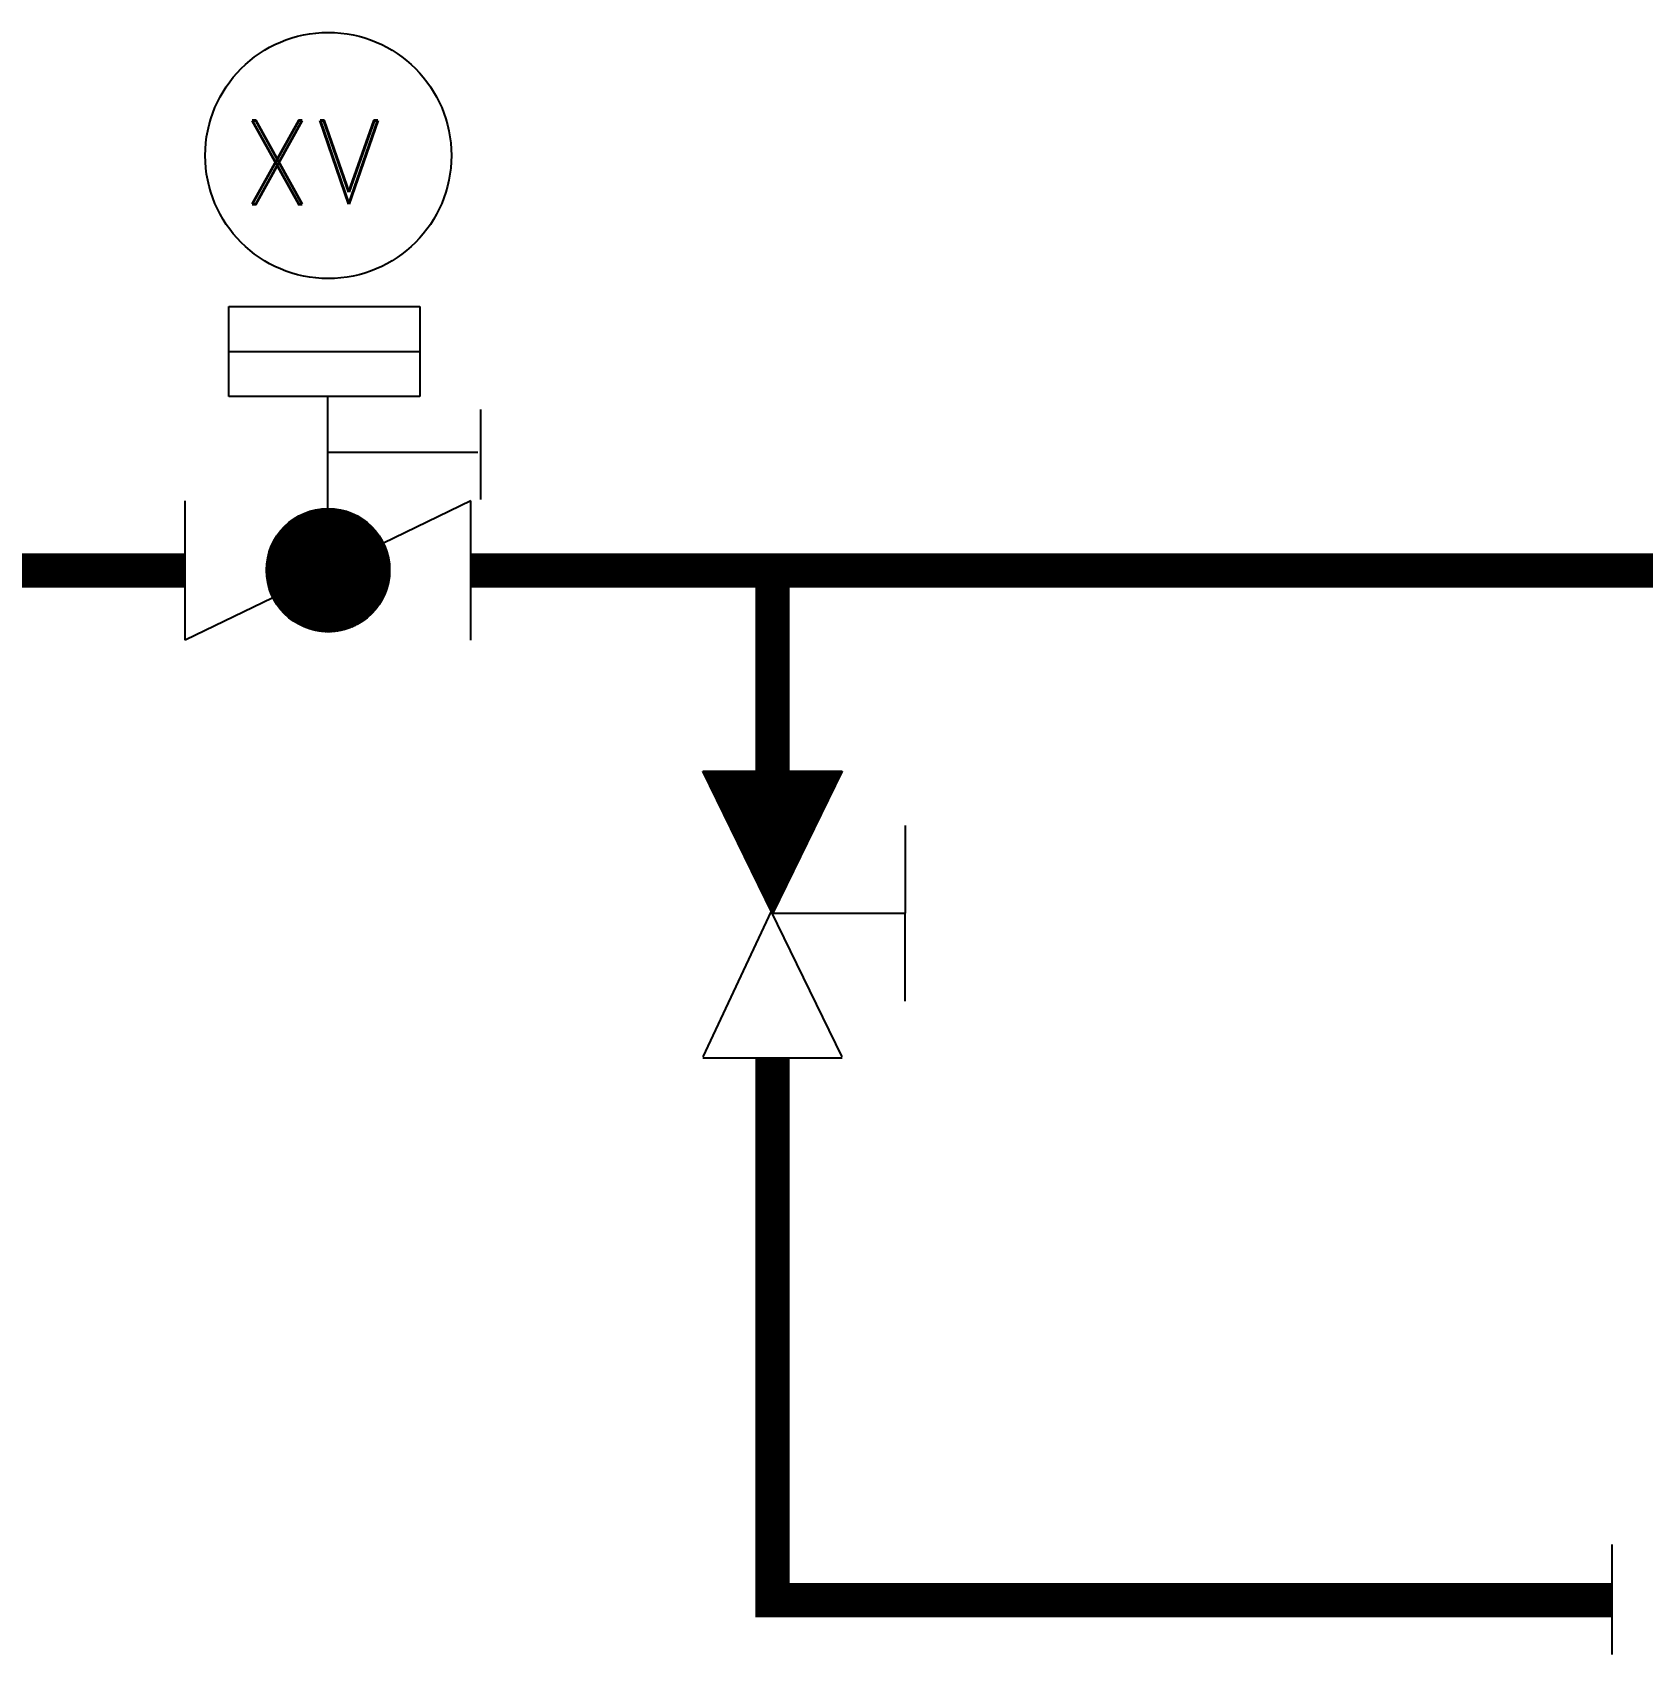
# Model space of a CAD drawing. Extents: x -22909.9 to -22897.8, y -4.7 to 4.1.
# Drawn here: x -22907.557 to -22906.854, y -2.842 to -2.133 of the extents above; entities that cross this region are included whole.
import ezdxf

# ---------------------------------------------------------------- set-up
doc = ezdxf.new("R2010")
doc.units = 0
doc.header["$MEASUREMENT"] = 0
doc.layers.get('0').update_dxf_attribs({"linetype": 'CONTINUOUS'})
doc.layers.add('DESCARGA', color=5, linetype='CONTINUOUS')
doc.styles.add('ROMAND', font='romand', dxfattribs={"height": 0.0339})

# ---------------------------------------------------------------- blocks, each defined once
blk = doc.blocks.new('*X21')
at = {"color": 0}
for p, q in [((3.84462, 3.25736), (3.84686, 3.25961)), ((3.84478, 3.25771), (3.8468, 3.25973)), ((3.84495, 3.25805), (3.84675, 3.25985)), ((3.84512, 3.2584), (3.84669, 3.25997)), ((3.84529, 3.25874), (3.84663, 3.26009)), ((3.84546, 3.25909), (3.84657, 3.2602)), ((3.84562, 3.25943), (3.84652, 3.26032)), ((3.84579, 3.25978), (3.84646, 3.26044)), ((3.84596, 3.26012), (3.8464, 3.26056)), ((3.84613, 3.26047), (3.84634, 3.26068)), ((3.83471, 3.23703), (3.85028, 3.2526)), ((3.83488, 3.23738), (3.85022, 3.25272)), ((3.83505, 3.23772), (3.85016, 3.25283)), ((3.83522, 3.23807), (3.8501, 3.25295)), ((3.83539, 3.23841), (3.85005, 3.25307)), ((3.83555, 3.23876), (3.84999, 3.25319)), ((3.83572, 3.2391), (3.84993, 3.25331)), ((3.83589, 3.23944), (3.84987, 3.25343)), ((3.83606, 3.23979), (3.84982, 3.25355)), ((3.83622, 3.24013), (3.84976, 3.25367)), ((3.83639, 3.24048), (3.8497, 3.25379)), ((3.83656, 3.24082), (3.84964, 3.2539)), ((3.83673, 3.24117), (3.84958, 3.25402)), ((3.8369, 3.24151), (3.84953, 3.25414)), ((3.83706, 3.24186), (3.84947, 3.25426)), ((3.83723, 3.2422), (3.84941, 3.25438)), ((3.8374, 3.24255), (3.84935, 3.2545)), ((3.83757, 3.24289), (3.84929, 3.25462)), ((3.83774, 3.24324), (3.84924, 3.25474)), ((3.8379, 3.24358), (3.84918, 3.25486)), ((3.83807, 3.24392), (3.84912, 3.25497)), ((3.83824, 3.24427), (3.84906, 3.25509)), ((3.83841, 3.24461), (3.849, 3.25521)), ((3.83857, 3.24496), (3.84895, 3.25533)), ((3.83874, 3.2453), (3.84889, 3.25545)), ((3.83891, 3.24565), (3.84883, 3.25557)), ((3.83908, 3.24599), (3.84877, 3.25569)), ((3.83925, 3.24634), (3.84872, 3.25581)), ((3.83941, 3.24668), (3.84866, 3.25593)), ((3.83958, 3.24703), (3.8486, 3.25604)), ((3.83975, 3.24737), (3.84854, 3.25616)), ((3.83992, 3.24772), (3.84848, 3.25628)), ((3.84008, 3.24806), (3.84843, 3.2564)), ((3.84025, 3.2484), (3.84837, 3.25652)), ((3.84042, 3.24875), (3.84831, 3.25664)), ((3.84059, 3.24909), (3.84825, 3.25676)), ((3.84076, 3.24944), (3.84819, 3.25688)), ((3.84092, 3.24978), (3.84814, 3.25699)), ((3.84109, 3.25013), (3.84808, 3.25711)), ((3.84126, 3.25047), (3.84802, 3.25723)), ((3.84143, 3.25082), (3.84796, 3.25735)), ((3.8416, 3.25116), (3.8479, 3.25747)), ((3.84176, 3.25151), (3.84785, 3.25759)), ((3.84193, 3.25185), (3.84779, 3.25771)), ((3.8421, 3.2522), (3.84773, 3.25783)), ((3.84227, 3.25254), (3.84767, 3.25795)), ((3.84243, 3.25288), (3.84762, 3.25806)), ((3.8426, 3.25323), (3.84756, 3.25818)), ((3.84277, 3.25357), (3.8475, 3.2583)), ((3.84294, 3.25392), (3.84744, 3.25842)), ((3.84311, 3.25426), (3.84738, 3.25854)), ((3.84327, 3.25461), (3.84733, 3.25866)), ((3.84344, 3.25495), (3.84727, 3.25878)), ((3.84361, 3.2553), (3.84721, 3.2589)), ((3.84378, 3.25564), (3.84715, 3.25902)), ((3.84395, 3.25599), (3.84709, 3.25913)), ((3.84411, 3.25633), (3.84704, 3.25925)), ((3.84428, 3.25668), (3.84698, 3.25937)), ((3.84445, 3.25702), (3.84692, 3.25949)), ((3.82464, 3.21636), (3.85375, 3.24546)), ((3.82481, 3.2167), (3.85369, 3.24558)), ((3.82498, 3.21704), (3.85364, 3.2457)), ((3.82515, 3.21739), (3.85358, 3.24582)), ((3.82532, 3.21773), (3.85352, 3.24594)), ((3.82548, 3.21808), (3.85346, 3.24606)), ((3.82565, 3.21842), (3.8534, 3.24618)), ((3.82582, 3.21877), (3.85335, 3.2463)), ((3.82599, 3.21911), (3.85329, 3.24641)), ((3.82615, 3.21946), (3.85323, 3.24653)), ((3.82632, 3.2198), (3.85317, 3.24665)), ((3.82649, 3.22015), (3.85312, 3.24677)), ((3.82666, 3.22049), (3.85306, 3.24689)), ((3.82683, 3.22084), (3.853, 3.24701)), ((3.82699, 3.22118), (3.85294, 3.24713)), ((3.82716, 3.22152), (3.85288, 3.24725)), ((3.82733, 3.22187), (3.85283, 3.24737)), ((3.8275, 3.22221), (3.85277, 3.24748)), ((3.82767, 3.22256), (3.85271, 3.2476)), ((3.82783, 3.2229), (3.85265, 3.24772)), ((3.828, 3.22325), (3.85259, 3.24784)), ((3.82817, 3.22359), (3.85254, 3.24796)), ((3.82834, 3.22394), (3.85248, 3.24808)), ((3.8285, 3.22428), (3.85242, 3.2482)), ((3.82867, 3.22463), (3.85236, 3.24832)), ((3.82884, 3.22497), (3.8523, 3.24844)), ((3.82901, 3.22532), (3.85225, 3.24855)), ((3.82918, 3.22566), (3.85219, 3.24867)), ((3.82934, 3.226), (3.85213, 3.24879)), ((3.82951, 3.22635), (3.85207, 3.24891)), ((3.82968, 3.22669), (3.85202, 3.24903)), ((3.82985, 3.22704), (3.85196, 3.24915)), ((3.83001, 3.22738), (3.8519, 3.24927)), ((3.83018, 3.22773), (3.85184, 3.24939)), ((3.83035, 3.22807), (3.85178, 3.24951)), ((3.83052, 3.22842), (3.85173, 3.24962)), ((3.83069, 3.22876), (3.85167, 3.24974)), ((3.83085, 3.22911), (3.85161, 3.24986)), ((3.83102, 3.22945), (3.85155, 3.24998)), ((3.83119, 3.2298), (3.85149, 3.2501)), ((3.83136, 3.23014), (3.85144, 3.25022)), ((3.83153, 3.23048), (3.85138, 3.25034)), ((3.83169, 3.23083), (3.85132, 3.25046)), ((3.83186, 3.23117), (3.85126, 3.25058)), ((3.83203, 3.23152), (3.8512, 3.25069)), ((3.8322, 3.23186), (3.85115, 3.25081)), ((3.83236, 3.23221), (3.85109, 3.25093)), ((3.83253, 3.23255), (3.85103, 3.25105)), ((3.8327, 3.2329), (3.85097, 3.25117)), ((3.83287, 3.23324), (3.85092, 3.25129)), ((3.83304, 3.23359), (3.85086, 3.25141)), ((3.8332, 3.23393), (3.8508, 3.25153)), ((3.83337, 3.23428), (3.85074, 3.25165)), ((3.83354, 3.23462), (3.85068, 3.25176)), ((3.83371, 3.23496), (3.85063, 3.25188)), ((3.83388, 3.23531), (3.85057, 3.252)), ((3.83404, 3.23565), (3.85051, 3.25212)), ((3.83421, 3.236), (3.85045, 3.25224)), ((3.83438, 3.23634), (3.85039, 3.25236)), ((3.83455, 3.23669), (3.85034, 3.25248)), ((3.81584, 3.19836), (3.85676, 3.23928)), ((3.81602, 3.19836), (3.85682, 3.23916)), ((3.81608, 3.19878), (3.85671, 3.2394)), ((3.81619, 3.19836), (3.85688, 3.23904)), ((3.81625, 3.19912), (3.85665, 3.23952)), ((3.81637, 3.19836), (3.85694, 3.23893)), ((3.81642, 3.19947), (3.85659, 3.23964)), ((3.81655, 3.19836), (3.85699, 3.23881)), ((3.81659, 3.19981), (3.85653, 3.23976)), ((3.81672, 3.19836), (3.85705, 3.23869)), ((3.81676, 3.20016), (3.85647, 3.23988)), ((3.8169, 3.19836), (3.85711, 3.23857)), ((3.81692, 3.2005), (3.85642, 3.24)), ((3.81708, 3.19836), (3.85717, 3.23845)), ((3.81709, 3.20085), (3.85636, 3.24011)), ((3.81726, 3.20119), (3.8563, 3.24023)), ((3.81743, 3.20154), (3.85624, 3.24035)), ((3.81759, 3.20188), (3.85618, 3.24047)), ((3.81776, 3.20223), (3.85613, 3.24059)), ((3.81793, 3.20257), (3.85607, 3.24071)), ((3.8181, 3.20292), (3.85601, 3.24083)), ((3.81827, 3.20326), (3.85595, 3.24095)), ((3.81843, 3.2036), (3.85589, 3.24107)), ((3.8186, 3.20395), (3.85584, 3.24118)), ((3.81877, 3.20429), (3.85578, 3.2413)), ((3.81894, 3.20464), (3.85572, 3.24142)), ((3.81911, 3.20498), (3.85566, 3.24154)), ((3.81927, 3.20533), (3.85561, 3.24166)), ((3.81944, 3.20567), (3.85555, 3.24178)), ((3.81961, 3.20602), (3.85549, 3.2419)), ((3.81978, 3.20636), (3.85543, 3.24202)), ((3.81994, 3.20671), (3.85537, 3.24214)), ((3.82011, 3.20705), (3.85532, 3.24225)), ((3.82028, 3.2074), (3.85526, 3.24237)), ((3.82045, 3.20774), (3.8552, 3.24249)), ((3.82062, 3.20808), (3.85514, 3.24261)), ((3.82078, 3.20843), (3.85508, 3.24273)), ((3.82095, 3.20877), (3.85503, 3.24285)), ((3.82112, 3.20912), (3.85497, 3.24297)), ((3.82129, 3.20946), (3.85491, 3.24309)), ((3.82146, 3.20981), (3.85485, 3.24321)), ((3.82162, 3.21015), (3.85479, 3.24332)), ((3.82179, 3.2105), (3.85474, 3.24344)), ((3.82196, 3.21084), (3.85468, 3.24356)), ((3.82213, 3.21119), (3.85462, 3.24368)), ((3.82229, 3.21153), (3.85456, 3.2438)), ((3.82246, 3.21188), (3.8545, 3.24392)), ((3.82263, 3.21222), (3.85445, 3.24404)), ((3.8228, 3.21256), (3.85439, 3.24416)), ((3.82297, 3.21291), (3.85433, 3.24427)), ((3.82313, 3.21325), (3.85427, 3.24439)), ((3.8233, 3.2136), (3.85422, 3.24451)), ((3.82347, 3.21394), (3.85416, 3.24463)), ((3.82364, 3.21429), (3.8541, 3.24475)), ((3.8238, 3.21463), (3.85404, 3.24487)), ((3.82397, 3.21498), (3.85398, 3.24499)), ((3.82414, 3.21532), (3.85393, 3.24511)), ((3.82431, 3.21567), (3.85387, 3.24523)), ((3.82448, 3.21601), (3.85381, 3.24534)), ((3.81725, 3.19836), (3.85723, 3.23833)), ((3.81743, 3.19836), (3.85728, 3.23821)), ((3.81761, 3.19836), (3.85734, 3.23809)), ((3.81778, 3.19836), (3.8574, 3.23797)), ((3.81796, 3.19836), (3.85746, 3.23786)), ((3.81814, 3.19836), (3.85752, 3.23774)), ((3.81832, 3.19836), (3.85757, 3.23762)), ((3.81849, 3.19836), (3.85763, 3.2375)), ((3.81867, 3.19836), (3.85769, 3.23738)), ((3.81885, 3.19836), (3.85775, 3.23726)), ((3.81902, 3.19836), (3.85781, 3.23714)), ((3.8192, 3.19836), (3.85786, 3.23702)), ((3.81938, 3.19836), (3.85792, 3.2369)), ((3.81955, 3.19836), (3.85798, 3.23679)), ((3.81973, 3.19836), (3.85804, 3.23667)), ((3.81991, 3.19836), (3.85809, 3.23655)), ((3.82008, 3.19836), (3.85815, 3.23643)), ((3.82026, 3.19836), (3.85821, 3.23631)), ((3.82044, 3.19836), (3.85827, 3.23619)), ((3.82061, 3.19836), (3.85833, 3.23607)), ((3.82079, 3.19836), (3.85838, 3.23595)), ((3.82097, 3.19836), (3.85844, 3.23583)), ((3.82114, 3.19836), (3.8585, 3.23572)), ((3.82132, 3.19836), (3.85856, 3.2356)), ((3.8215, 3.19836), (3.85862, 3.23548)), ((3.82167, 3.19836), (3.85867, 3.23536)), ((3.82185, 3.19836), (3.85873, 3.23524)), ((3.82203, 3.19836), (3.85879, 3.23512)), ((3.8222, 3.19836), (3.85885, 3.235)), ((3.82238, 3.19836), (3.85891, 3.23488)), ((3.82256, 3.19836), (3.85896, 3.23476)), ((3.82273, 3.19836), (3.85902, 3.23465)), ((3.82291, 3.19836), (3.85908, 3.23453)), ((3.82309, 3.19836), (3.85914, 3.23441)), ((3.82326, 3.19836), (3.85919, 3.23429)), ((3.82344, 3.19836), (3.85925, 3.23417)), ((3.82362, 3.19836), (3.85931, 3.23405)), ((3.8238, 3.19836), (3.85937, 3.23393)), ((3.82397, 3.19836), (3.85943, 3.23381)), ((3.82415, 3.19836), (3.85948, 3.23369)), ((3.82433, 3.19836), (3.85954, 3.23358)), ((3.8245, 3.19836), (3.8596, 3.23346)), ((3.82468, 3.19836), (3.85966, 3.23334)), ((3.82486, 3.19836), (3.85972, 3.23322)), ((3.82503, 3.19836), (3.85977, 3.2331)), ((3.82521, 3.19836), (3.85983, 3.23298)), ((3.82539, 3.19836), (3.85989, 3.23286)), ((3.82556, 3.19836), (3.85995, 3.23274)), ((3.82574, 3.19836), (3.86001, 3.23262)), ((3.82592, 3.19836), (3.86006, 3.23251)), ((3.82609, 3.19836), (3.86012, 3.23239)), ((3.82627, 3.19836), (3.86018, 3.23227)), ((3.82645, 3.19836), (3.86024, 3.23215)), ((3.82662, 3.19836), (3.86029, 3.23203)), ((3.8268, 3.19836), (3.86035, 3.23191)), ((3.82698, 3.19836), (3.86041, 3.23179)), ((3.82715, 3.19836), (3.86047, 3.23167)), ((3.82733, 3.19836), (3.86053, 3.23155)), ((3.82751, 3.19836), (3.86058, 3.23144)), ((3.82768, 3.19836), (3.86064, 3.23132)), ((3.82786, 3.19836), (3.8607, 3.2312)), ((3.82804, 3.19836), (3.86076, 3.23108)), ((3.82821, 3.19836), (3.86082, 3.23096)), ((3.82839, 3.19836), (3.86087, 3.23084)), ((3.82857, 3.19836), (3.86093, 3.23072)), ((3.82874, 3.19836), (3.86099, 3.2306)), ((3.82892, 3.19836), (3.86105, 3.23048)), ((3.8291, 3.19836), (3.86111, 3.23037)), ((3.82928, 3.19836), (3.86116, 3.23025)), ((3.82945, 3.19836), (3.86122, 3.23013)), ((3.82963, 3.19836), (3.86128, 3.23001)), ((3.82981, 3.19836), (3.86134, 3.22989)), ((3.82998, 3.19836), (3.86139, 3.22977)), ((3.83016, 3.19836), (3.86145, 3.22965)), ((3.83034, 3.19836), (3.86151, 3.22953)), ((3.83051, 3.19836), (3.86157, 3.22942)), ((3.83069, 3.19836), (3.86163, 3.2293)), ((3.83087, 3.19836), (3.86168, 3.22918)), ((3.83104, 3.19836), (3.86174, 3.22906)), ((3.83122, 3.19836), (3.8618, 3.22894)), ((3.8314, 3.19836), (3.86186, 3.22882)), ((3.83157, 3.19836), (3.86192, 3.2287)), ((3.83175, 3.19836), (3.86197, 3.22858)), ((3.83193, 3.19836), (3.86203, 3.22846)), ((3.8321, 3.19836), (3.86209, 3.22835)), ((3.83228, 3.19836), (3.86215, 3.22823)), ((3.83246, 3.19836), (3.86221, 3.22811)), ((3.83263, 3.19836), (3.86226, 3.22799)), ((3.83281, 3.19836), (3.86232, 3.22787)), ((3.83299, 3.19836), (3.86238, 3.22775)), ((3.83316, 3.19836), (3.86244, 3.22763)), ((3.83334, 3.19836), (3.86249, 3.22751)), ((3.83352, 3.19836), (3.86255, 3.22739)), ((3.83369, 3.19836), (3.86261, 3.22728)), ((3.83387, 3.19836), (3.86267, 3.22716)), ((3.83405, 3.19836), (3.86273, 3.22704)), ((3.83423, 3.19836), (3.86278, 3.22692)), ((3.8344, 3.19836), (3.86284, 3.2268)), ((3.83458, 3.19836), (3.8629, 3.22668)), ((3.83476, 3.19836), (3.86296, 3.22656)), ((3.83493, 3.19836), (3.86302, 3.22644)), ((3.83511, 3.19836), (3.86307, 3.22632)), ((3.83529, 3.19836), (3.86313, 3.22621)), ((3.83546, 3.19836), (3.86319, 3.22609)), ((3.83564, 3.19836), (3.86325, 3.22597)), ((3.83582, 3.19836), (3.86331, 3.22585)), ((3.83599, 3.19836), (3.86336, 3.22573)), ((3.83617, 3.19836), (3.86342, 3.22561)), ((3.83635, 3.19836), (3.86348, 3.22549)), ((3.83652, 3.19836), (3.86354, 3.22537)), ((3.8367, 3.19836), (3.86359, 3.22525)), ((3.83688, 3.19836), (3.86365, 3.22514)), ((3.83705, 3.19836), (3.86371, 3.22502)), ((3.83723, 3.19836), (3.86377, 3.2249)), ((3.83741, 3.19836), (3.86383, 3.22478)), ((3.83758, 3.19836), (3.86388, 3.22466)), ((3.83776, 3.19836), (3.86394, 3.22454)), ((3.83794, 3.19836), (3.864, 3.22442)), ((3.83811, 3.19836), (3.86406, 3.2243)), ((3.83829, 3.19836), (3.86412, 3.22418)), ((3.83847, 3.19836), (3.86417, 3.22407)), ((3.83864, 3.19836), (3.86423, 3.22395)), ((3.83882, 3.19836), (3.86429, 3.22383)), ((3.839, 3.19836), (3.86435, 3.22371)), ((3.83917, 3.19836), (3.86441, 3.22359)), ((3.83935, 3.19836), (3.86446, 3.22347)), ((3.83953, 3.19836), (3.86452, 3.22335)), ((3.83971, 3.19836), (3.86458, 3.22323)), ((3.83988, 3.19836), (3.86464, 3.22311)), ((3.84006, 3.19836), (3.86469, 3.223)), ((3.84024, 3.19836), (3.86475, 3.22288)), ((3.84041, 3.19836), (3.86481, 3.22276)), ((3.84059, 3.19836), (3.86487, 3.22264)), ((3.84077, 3.19836), (3.86493, 3.22252)), ((3.84094, 3.19836), (3.86498, 3.2224)), ((3.84112, 3.19836), (3.86504, 3.22228)), ((3.8413, 3.19836), (3.8651, 3.22216)), ((3.84147, 3.19836), (3.86516, 3.22204)), ((3.84165, 3.19836), (3.86522, 3.22193)), ((3.84183, 3.19836), (3.86527, 3.22181)), ((3.842, 3.19836), (3.86533, 3.22169)), ((3.84218, 3.19836), (3.86539, 3.22157)), ((3.84236, 3.19836), (3.86545, 3.22145)), ((3.84253, 3.19836), (3.86551, 3.22133)), ((3.84271, 3.19836), (3.86556, 3.22121)), ((3.84289, 3.19836), (3.86562, 3.22109)), ((3.84306, 3.19836), (3.86568, 3.22097)), ((3.84324, 3.19836), (3.86574, 3.22086)), ((3.84342, 3.19836), (3.86579, 3.22074)), ((3.84359, 3.19836), (3.86585, 3.22062)), ((3.84377, 3.19836), (3.86591, 3.2205)), ((3.84395, 3.19836), (3.86597, 3.22038)), ((3.84412, 3.19836), (3.86603, 3.22026)), ((3.8443, 3.19836), (3.86608, 3.22014)), ((3.84448, 3.19836), (3.86614, 3.22002)), ((3.84465, 3.19836), (3.8662, 3.2199)), ((3.84483, 3.19836), (3.86626, 3.21979)), ((3.84501, 3.19836), (3.86632, 3.21967)), ((3.84519, 3.19836), (3.86637, 3.21955)), ((3.84536, 3.19836), (3.86643, 3.21943)), ((3.84554, 3.19836), (3.86649, 3.21931)), ((3.84572, 3.19836), (3.86655, 3.21919)), ((3.84589, 3.19836), (3.86661, 3.21907)), ((3.84607, 3.19836), (3.86666, 3.21895)), ((3.84625, 3.19836), (3.86672, 3.21883)), ((3.84642, 3.19836), (3.86678, 3.21872)), ((3.8466, 3.19836), (3.86684, 3.2186)), ((3.84678, 3.19836), (3.8669, 3.21848)), ((3.84695, 3.19836), (3.86695, 3.21836)), ((3.84713, 3.19836), (3.86701, 3.21824)), ((3.84731, 3.19836), (3.86707, 3.21812)), ((3.84748, 3.19836), (3.86713, 3.218)), ((3.84766, 3.19836), (3.86718, 3.21788)), ((3.84784, 3.19836), (3.86724, 3.21776)), ((3.84801, 3.19836), (3.8673, 3.21765)), ((3.84819, 3.19836), (3.86736, 3.21753)), ((3.84837, 3.19836), (3.86742, 3.21741)), ((3.84854, 3.19836), (3.86747, 3.21729)), ((3.84872, 3.19836), (3.86753, 3.21717)), ((3.8489, 3.19836), (3.86759, 3.21705)), ((3.84907, 3.19836), (3.86765, 3.21693)), ((3.84925, 3.19836), (3.86771, 3.21681)), ((3.84943, 3.19836), (3.86776, 3.21669)), ((3.8496, 3.19836), (3.86782, 3.21658)), ((3.84978, 3.19836), (3.86788, 3.21646)), ((3.84996, 3.19836), (3.86794, 3.21634)), ((3.85013, 3.19836), (3.868, 3.21622)), ((3.85031, 3.19836), (3.86805, 3.2161)), ((3.85049, 3.19836), (3.86811, 3.21598)), ((3.85067, 3.19836), (3.86817, 3.21586)), ((3.85084, 3.19836), (3.86823, 3.21574)), ((3.85102, 3.19836), (3.86828, 3.21563)), ((3.8512, 3.19836), (3.86834, 3.21551)), ((3.85137, 3.19836), (3.8684, 3.21539)), ((3.85155, 3.19836), (3.86846, 3.21527)), ((3.85173, 3.19836), (3.86852, 3.21515)), ((3.8519, 3.19836), (3.86857, 3.21503)), ((3.85208, 3.19836), (3.86863, 3.21491)), ((3.85226, 3.19836), (3.86869, 3.21479)), ((3.85243, 3.19836), (3.86875, 3.21467)), ((3.85261, 3.19836), (3.86881, 3.21456)), ((3.85279, 3.19836), (3.86886, 3.21444)), ((3.85296, 3.19836), (3.86892, 3.21432)), ((3.85314, 3.19836), (3.86898, 3.2142)), ((3.85332, 3.19836), (3.86904, 3.21408)), ((3.85349, 3.19836), (3.8691, 3.21396)), ((3.85367, 3.19836), (3.86915, 3.21384)), ((3.85385, 3.19836), (3.86921, 3.21372)), ((3.85402, 3.19836), (3.86927, 3.2136)), ((3.8542, 3.19836), (3.86933, 3.21349)), ((3.85438, 3.19836), (3.86938, 3.21337)), ((3.85455, 3.19836), (3.86944, 3.21325)), ((3.85473, 3.19836), (3.8695, 3.21313)), ((3.85491, 3.19836), (3.86956, 3.21301)), ((3.85508, 3.19836), (3.86962, 3.21289)), ((3.85526, 3.19836), (3.86967, 3.21277)), ((3.85544, 3.19836), (3.86973, 3.21265)), ((3.85562, 3.19836), (3.86979, 3.21253)), ((3.85579, 3.19836), (3.86985, 3.21242)), ((3.85597, 3.19836), (3.86991, 3.2123)), ((3.85615, 3.19836), (3.86996, 3.21218)), ((3.85632, 3.19836), (3.87002, 3.21206)), ((3.8565, 3.19836), (3.87008, 3.21194)), ((3.85668, 3.19836), (3.87014, 3.21182)), ((3.85685, 3.19836), (3.8702, 3.2117)), ((3.85703, 3.19836), (3.87025, 3.21158)), ((3.85721, 3.19836), (3.87031, 3.21146)), ((3.85738, 3.19836), (3.87037, 3.21135)), ((3.85756, 3.19836), (3.87043, 3.21123)), ((3.85774, 3.19836), (3.87048, 3.21111)), ((3.85791, 3.19836), (3.87054, 3.21099)), ((3.85809, 3.19836), (3.8706, 3.21087)), ((3.85827, 3.19836), (3.87066, 3.21075)), ((3.85844, 3.19836), (3.87072, 3.21063)), ((3.85862, 3.19836), (3.87077, 3.21051)), ((3.8588, 3.19836), (3.87083, 3.21039)), ((3.85897, 3.19836), (3.87089, 3.21028)), ((3.85915, 3.19836), (3.87095, 3.21016)), ((3.85933, 3.19836), (3.87101, 3.21004)), ((3.8595, 3.19836), (3.87106, 3.20992)), ((3.85968, 3.19836), (3.87112, 3.2098)), ((3.85986, 3.19836), (3.87118, 3.20968)), ((3.86003, 3.19836), (3.87124, 3.20956)), ((3.86021, 3.19836), (3.8713, 3.20944)), ((3.86039, 3.19836), (3.87135, 3.20932)), ((3.86056, 3.19836), (3.87141, 3.20921)), ((3.86074, 3.19836), (3.87147, 3.20909)), ((3.86092, 3.19836), (3.87153, 3.20897)), ((3.8611, 3.19836), (3.87158, 3.20885)), ((3.86127, 3.19836), (3.87164, 3.20873)), ((3.86145, 3.19836), (3.8717, 3.20861)), ((3.86163, 3.19836), (3.87176, 3.20849)), ((3.8618, 3.19836), (3.87182, 3.20837)), ((3.86198, 3.19836), (3.87187, 3.20825)), ((3.86216, 3.19836), (3.87193, 3.20814)), ((3.86233, 3.19836), (3.87199, 3.20802)), ((3.86251, 3.19836), (3.87205, 3.2079)), ((3.86269, 3.19836), (3.87211, 3.20778)), ((3.86286, 3.19836), (3.87216, 3.20766)), ((3.86304, 3.19836), (3.87222, 3.20754)), ((3.86322, 3.19836), (3.87228, 3.20742)), ((3.86339, 3.19836), (3.87234, 3.2073)), ((3.86357, 3.19836), (3.8724, 3.20718)), ((3.86375, 3.19836), (3.87245, 3.20707)), ((3.86392, 3.19836), (3.87251, 3.20695)), ((3.8641, 3.19836), (3.87257, 3.20683)), ((3.86428, 3.19836), (3.87263, 3.20671)), ((3.86445, 3.19836), (3.87268, 3.20659)), ((3.86463, 3.19836), (3.87274, 3.20647)), ((3.86481, 3.19836), (3.8728, 3.20635)), ((3.86498, 3.19836), (3.87286, 3.20623)), ((3.86516, 3.19836), (3.87292, 3.20611)), ((3.86534, 3.19836), (3.87297, 3.206)), ((3.86551, 3.19836), (3.87303, 3.20588)), ((3.86569, 3.19836), (3.87309, 3.20576)), ((3.86587, 3.19836), (3.87315, 3.20564)), ((3.86604, 3.19836), (3.87321, 3.20552)), ((3.86622, 3.19836), (3.87326, 3.2054)), ((3.8664, 3.19836), (3.87332, 3.20528)), ((3.86658, 3.19836), (3.87338, 3.20516)), ((3.86675, 3.19836), (3.87344, 3.20504)), ((3.86693, 3.19836), (3.8735, 3.20493)), ((3.86711, 3.19836), (3.87355, 3.20481)), ((3.86728, 3.19836), (3.87361, 3.20469)), ((3.86746, 3.19836), (3.87367, 3.20457)), ((3.86764, 3.19836), (3.87373, 3.20445)), ((3.86781, 3.19836), (3.87378, 3.20433)), ((3.86799, 3.19836), (3.87384, 3.20421)), ((3.86817, 3.19836), (3.8739, 3.20409)), ((3.86834, 3.19836), (3.87396, 3.20397)), ((3.86852, 3.19836), (3.87402, 3.20386)), ((3.8687, 3.19836), (3.87407, 3.20374)), ((3.86887, 3.19836), (3.87413, 3.20362)), ((3.86905, 3.19836), (3.87419, 3.2035)), ((3.86923, 3.19836), (3.87425, 3.20338)), ((3.8694, 3.19836), (3.87431, 3.20326)), ((3.86958, 3.19836), (3.87436, 3.20314)), ((3.86976, 3.19836), (3.87442, 3.20302)), ((3.86993, 3.19836), (3.87448, 3.2029)), ((3.87011, 3.19836), (3.87454, 3.20279)), ((3.87029, 3.19836), (3.8746, 3.20267)), ((3.87046, 3.19836), (3.87465, 3.20255)), ((3.87064, 3.19836), (3.87471, 3.20243)), ((3.87082, 3.19836), (3.87477, 3.20231)), ((3.87099, 3.19836), (3.87483, 3.20219)), ((3.87117, 3.19836), (3.87488, 3.20207)), ((3.87135, 3.19836), (3.87494, 3.20195)), ((3.87152, 3.19836), (3.875, 3.20184)), ((3.8717, 3.19836), (3.87506, 3.20172)), ((3.87188, 3.19836), (3.87512, 3.2016)), ((3.87206, 3.19836), (3.87517, 3.20148)), ((3.87223, 3.19836), (3.87523, 3.20136)), ((3.87241, 3.19836), (3.87529, 3.20124)), ((3.87259, 3.19836), (3.87535, 3.20112)), ((3.87276, 3.19836), (3.87541, 3.201)), ((3.87294, 3.19836), (3.87546, 3.20088)), ((3.87312, 3.19836), (3.87552, 3.20077)), ((3.87329, 3.19836), (3.87558, 3.20065)), ((3.87347, 3.19836), (3.87564, 3.20053)), ((3.87365, 3.19836), (3.8757, 3.20041)), ((3.87382, 3.19836), (3.87575, 3.20029)), ((3.874, 3.19836), (3.87581, 3.20017)), ((3.87418, 3.19836), (3.87587, 3.20005)), ((3.87435, 3.19836), (3.87593, 3.19993)), ((3.87453, 3.19836), (3.87598, 3.19981)), ((3.87471, 3.19836), (3.87604, 3.1997)), ((3.87488, 3.19836), (3.8761, 3.19958)), ((3.87506, 3.19836), (3.87616, 3.19946)), ((3.87524, 3.19836), (3.87622, 3.19934)), ((3.87541, 3.19836), (3.87627, 3.19922)), ((3.87559, 3.19836), (3.87633, 3.1991)), ((3.87577, 3.19836), (3.87639, 3.19898)), ((3.87594, 3.19836), (3.87645, 3.19886)), ((3.87612, 3.19836), (3.87651, 3.19874)), ((3.8763, 3.19836), (3.87656, 3.19863)), ((3.87647, 3.19836), (3.87662, 3.19851))]:
    blk.add_line(p, q, dxfattribs=at)
blk = doc.blocks.new('*X22')
at = {"color": 0}
for p, q in [((3.27251, 2.93699), (3.29999, 2.96447)), ((3.27251, 2.93716), (3.29982, 2.96447)), ((3.27251, 2.93734), (3.29964, 2.96447)), ((3.27251, 2.93751), (3.29947, 2.96447)), ((3.27251, 2.93769), (3.29929, 2.96447)), ((3.27251, 2.93787), (3.29911, 2.96447)), ((3.27251, 2.93805), (3.29893, 2.96447)), ((3.27251, 2.93823), (3.29875, 2.96447)), ((3.27252, 2.93665), (3.30033, 2.96446)), ((3.27252, 2.93682), (3.30016, 2.96446)), ((3.27252, 2.93841), (3.29857, 2.96446)), ((3.27253, 2.93859), (3.29839, 2.96446)), ((3.27253, 2.93631), (3.30067, 2.96445)), ((3.27253, 2.93648), (3.30051, 2.96445)), ((3.27253, 2.93878), (3.2982, 2.96445)), ((3.27254, 2.93614), (3.30084, 2.96444)), ((3.27254, 2.93896), (3.29802, 2.96444)), ((3.27255, 2.93597), (3.30101, 2.96443)), ((3.27255, 2.93915), (3.29783, 2.96443)), ((3.27256, 2.9358), (3.30118, 2.96442)), ((3.27256, 2.93934), (3.29764, 2.96442)), ((3.27257, 2.93564), (3.30134, 2.96441)), ((3.27258, 2.93953), (3.29745, 2.9644)), ((3.27259, 2.93547), (3.30151, 2.96439)), ((3.27259, 2.93972), (3.29726, 2.96439)), ((3.2726, 2.93531), (3.30167, 2.96438)), ((3.27261, 2.93515), (3.30183, 2.96437)), ((3.27261, 2.93991), (3.29707, 2.96437)), ((3.27263, 2.93499), (3.30199, 2.96435)), ((3.27263, 2.94011), (3.29687, 2.96435)), ((3.27265, 2.93483), (3.30216, 2.96433)), ((3.27265, 2.94031), (3.29668, 2.96433)), ((3.27266, 2.93467), (3.30232, 2.96432)), ((3.27267, 2.9405), (3.29648, 2.96431)), ((3.27268, 2.93451), (3.30247, 2.9643)), ((3.27269, 2.9407), (3.29628, 2.96429)), ((3.2727, 2.93435), (3.30263, 2.96428)), ((3.27271, 2.9409), (3.29608, 2.96427)), ((3.27272, 2.93419), (3.30279, 2.96426)), ((3.27274, 2.93403), (3.30295, 2.96424)), ((3.27274, 2.94111), (3.29587, 2.96424)), ((3.27276, 2.93388), (3.3031, 2.96422)), ((3.27277, 2.94131), (3.29567, 2.96421)), ((3.27278, 2.93372), (3.30326, 2.9642)), ((3.2728, 2.93357), (3.30341, 2.96418)), ((3.2728, 2.94152), (3.29546, 2.96418)), ((3.27283, 2.93342), (3.30356, 2.96415)), ((3.27283, 2.94173), (3.29525, 2.96415)), ((3.27285, 2.93326), (3.30372, 2.96413)), ((3.27286, 2.94194), (3.29504, 2.96412)), ((3.27288, 2.93311), (3.30387, 2.9641)), ((3.2729, 2.93296), (3.30402, 2.96408)), ((3.2729, 2.94215), (3.29483, 2.96408)), ((3.27293, 2.93281), (3.30417, 2.96405)), ((3.27294, 2.94236), (3.29462, 2.96404)), ((3.27296, 2.93266), (3.30432, 2.96402)), ((3.27298, 2.93251), (3.30447, 2.964)), ((3.27298, 2.94258), (3.2944, 2.964)), ((3.27301, 2.93236), (3.30462, 2.96397)), ((3.27302, 2.9428), (3.29418, 2.96396)), ((3.27304, 2.93222), (3.30476, 2.96394)), ((3.27306, 2.94302), (3.29396, 2.96392)), ((3.27307, 2.93207), (3.30491, 2.96391)), ((3.2731, 2.93192), (3.30506, 2.96388)), ((3.27311, 2.94325), (3.29373, 2.96387)), ((3.27313, 2.93178), (3.3052, 2.96385)), ((3.27316, 2.94347), (3.29351, 2.96382)), ((3.27317, 2.93163), (3.30535, 2.96381)), ((3.2732, 2.93149), (3.30549, 2.96378)), ((3.27321, 2.9437), (3.29328, 2.96377)), ((3.27323, 2.93135), (3.30563, 2.96375)), ((3.27327, 2.9312), (3.30578, 2.96371)), ((3.27327, 2.94394), (3.29304, 2.96371)), ((3.2733, 2.93106), (3.30592, 2.96368)), ((3.27333, 2.94417), (3.29281, 2.96365)), ((3.27334, 2.93092), (3.30606, 2.96364)), ((3.27337, 2.93078), (3.3062, 2.96361)), ((3.27339, 2.94441), (3.29257, 2.96359)), ((3.27341, 2.93064), (3.30634, 2.96357)), ((3.27345, 2.9305), (3.30648, 2.96353)), ((3.27346, 2.94465), (3.29233, 2.96353)), ((3.27349, 2.93036), (3.30662, 2.96349)), ((3.27352, 2.9449), (3.29209, 2.96346)), ((3.27353, 2.93023), (3.30676, 2.96345)), ((3.27356, 2.93009), (3.30689, 2.96342)), ((3.27359, 2.94514), (3.29184, 2.96339)), ((3.2736, 2.92995), (3.30703, 2.96338)), ((3.27365, 2.92981), (3.30717, 2.96333)), ((3.27367, 2.9454), (3.29158, 2.96331)), ((3.27369, 2.92968), (3.3073, 2.96329)), ((3.27373, 2.92954), (3.30744, 2.96325)), ((3.27375, 2.94565), (3.29133, 2.96323)), ((3.27377, 2.92941), (3.30757, 2.96321)), ((3.27381, 2.92928), (3.3077, 2.96317)), ((3.27383, 2.94591), (3.29107, 2.96315)), ((3.27386, 2.92914), (3.30784, 2.96312)), ((3.2739, 2.92901), (3.30797, 2.96308)), ((3.27392, 2.94618), (3.2908, 2.96306)), ((3.27395, 2.92888), (3.3081, 2.96303)), ((3.27399, 2.92875), (3.30823, 2.96299)), ((3.27401, 2.94645), (3.29053, 2.96297)), ((3.27404, 2.92862), (3.30836, 2.96294)), ((3.27408, 2.92849), (3.3085, 2.9629)), ((3.27411, 2.94672), (3.29026, 2.96287)), ((3.27413, 2.92836), (3.30863, 2.96285)), ((3.27418, 2.92823), (3.30875, 2.9628)), ((3.27421, 2.947), (3.28998, 2.96277)), ((3.27423, 2.9281), (3.30888, 2.96275)), ((3.27427, 2.92797), (3.30901, 2.96271)), ((3.27432, 2.92784), (3.30914, 2.96266)), ((3.27432, 2.94729), (3.28969, 2.96266)), ((3.27437, 2.92771), (3.30927, 2.96261)), ((3.27442, 2.92759), (3.30939, 2.96256)), ((3.27444, 2.94758), (3.2894, 2.96254)), ((3.27447, 2.92746), (3.30952, 2.96251)), ((3.27453, 2.92734), (3.30964, 2.96246)), ((3.27456, 2.94788), (3.2891, 2.96242)), ((3.27458, 2.92721), (3.30977, 2.9624)), ((3.27463, 2.92709), (3.30989, 2.96235)), ((3.27468, 2.92696), (3.31002, 2.9623)), ((3.27469, 2.94818), (3.2888, 2.96229)), ((3.27474, 2.92684), (3.31014, 2.96224)), ((3.27479, 2.92672), (3.31026, 2.96219)), ((3.27483, 2.9485), (3.28848, 2.96215)), ((3.27484, 2.92659), (3.31039, 2.96214)), ((3.2749, 2.92647), (3.31051, 2.96208)), ((3.27495, 2.92635), (3.31063, 2.96203)), ((3.27497, 2.94882), (3.28816, 2.96201)), ((3.27501, 2.92623), (3.31075, 2.96197)), ((3.27507, 2.92611), (3.31087, 2.96191)), ((3.27512, 2.92599), (3.31099, 2.96186)), ((3.27513, 2.94915), (3.28783, 2.96185)), ((3.27518, 2.92587), (3.31111, 2.9618)), ((3.27524, 2.92575), (3.31123, 2.96174)), ((3.27529, 2.9495), (3.28749, 2.96169)), ((3.2753, 2.92563), (3.31135, 2.96168)), ((3.27535, 2.92551), (3.31147, 2.96163)), ((3.27541, 2.9254), (3.31158, 2.96157)), ((3.27547, 2.92528), (3.3117, 2.96151)), ((3.27547, 2.94985), (3.28713, 2.96151)), ((3.27553, 2.92516), (3.31182, 2.96145)), ((3.27559, 2.92505), (3.31193, 2.96139)), ((3.27566, 2.92493), (3.31205, 2.96132)), ((3.27567, 2.95022), (3.28676, 2.96131)), ((3.27572, 2.92482), (3.31216, 2.96126)), ((3.27578, 2.9247), (3.31228, 2.9612)), ((3.27584, 2.92459), (3.31239, 2.96114)), ((3.27588, 2.95061), (3.28637, 2.9611)), ((3.2759, 2.92447), (3.31251, 2.96108)), ((3.27597, 2.92436), (3.31262, 2.96101)), ((3.27603, 2.92425), (3.31273, 2.96095)), ((3.2761, 2.92413), (3.31285, 2.96088)), ((3.27611, 2.95102), (3.28596, 2.96087)), ((3.27616, 2.92402), (3.31296, 2.96082)), ((3.27623, 2.92391), (3.31307, 2.96075)), ((3.27629, 2.9238), (3.31318, 2.96069)), ((3.27636, 2.92369), (3.31329, 2.96062)), ((3.27636, 2.95145), (3.28553, 2.96062)), ((3.27643, 2.92358), (3.3134, 2.96056)), ((3.27649, 2.92347), (3.31351, 2.96049)), ((3.27656, 2.92336), (3.31362, 2.96042)), ((3.27663, 2.92325), (3.31373, 2.96035)), ((3.27665, 2.95191), (3.28507, 2.96033)), ((3.2767, 2.92314), (3.31384, 2.96028)), ((3.27677, 2.92303), (3.31395, 2.96022)), ((3.27683, 2.92293), (3.31405, 2.96015)), ((3.2769, 2.92282), (3.31416, 2.96008)), ((3.27697, 2.92271), (3.31427, 2.96001)), ((3.27697, 2.95241), (3.28457, 2.96001)), ((3.27704, 2.92261), (3.31437, 2.95994)), ((3.27712, 2.9225), (3.31448, 2.95986)), ((3.27719, 2.9224), (3.31458, 2.95979)), ((3.27726, 2.92229), (3.31469, 2.95972)), ((3.27733, 2.92219), (3.31479, 2.95965)), ((3.27734, 2.95296), (3.28402, 2.95964)), ((3.2774, 2.92208), (3.3149, 2.95958)), ((3.27748, 2.92198), (3.315, 2.9595)), ((3.27755, 2.92188), (3.3151, 2.95943)), ((3.27763, 2.92177), (3.31521, 2.95935)), ((3.2777, 2.92167), (3.31531, 2.95928)), ((3.27777, 2.92157), (3.31541, 2.95921)), ((3.27779, 2.95359), (3.28339, 2.95919)), ((3.27785, 2.92147), (3.31551, 2.95913)), ((3.27793, 2.92137), (3.31561, 2.95905)), ((3.278, 2.92127), (3.31571, 2.95898)), ((3.27808, 2.92117), (3.31581, 2.9589)), ((3.27816, 2.92107), (3.31591, 2.95882)), ((3.27823, 2.92097), (3.31601, 2.95875)), ((3.27831, 2.92087), (3.31611, 2.95867)), ((3.27838, 2.95435), (3.28263, 2.9586)), ((3.27839, 2.92077), (3.31621, 2.95859)), ((3.27847, 2.92067), (3.31631, 2.95851)), ((3.27855, 2.92057), (3.31641, 2.95843)), ((3.27863, 2.92048), (3.3165, 2.95835)), ((3.27871, 2.92038), (3.3166, 2.95827)), ((3.27879, 2.92028), (3.3167, 2.95819)), ((3.27887, 2.92019), (3.31679, 2.95811)), ((3.27895, 2.92009), (3.31689, 2.95803)), ((3.27903, 2.92), (3.31698, 2.95795)), ((3.27911, 2.9199), (3.31708, 2.95787)), ((3.2792, 2.91981), (3.31717, 2.95779)), ((3.27928, 2.91971), (3.31727, 2.9577)), ((3.27934, 2.95549), (3.28149, 2.95764)), ((3.27936, 2.91962), (3.31736, 2.95762)), ((3.27945, 2.91953), (3.31745, 2.95754)), ((3.27953, 2.91943), (3.31755, 2.95745)), ((3.27961, 2.91934), (3.31764, 2.95737)), ((3.2797, 2.91925), (3.31773, 2.95728)), ((3.27978, 2.91916), (3.31782, 2.9572)), ((3.27987, 2.91907), (3.31791, 2.95711)), ((3.27996, 2.91898), (3.318, 2.95702)), ((3.28004, 2.91889), (3.31809, 2.95694)), ((3.28013, 2.9188), (3.31818, 2.95685)), ((3.28022, 2.91871), (3.31827, 2.95676)), ((3.2803, 2.91862), (3.31836, 2.95668)), ((3.28039, 2.91853), (3.31845, 2.95659)), ((3.28048, 2.91844), (3.31854, 2.9565)), ((3.28057, 2.91835), (3.31863, 2.95641)), ((3.28066, 2.91827), (3.31871, 2.95632)), ((3.28075, 2.91818), (3.3188, 2.95623)), ((3.28084, 2.91809), (3.31889, 2.95614)), ((3.28093, 2.91801), (3.31897, 2.95605)), ((3.28102, 2.91792), (3.31906, 2.95596)), ((3.28111, 2.91784), (3.31914, 2.95587)), ((3.28121, 2.91775), (3.31923, 2.95578)), ((3.2813, 2.91767), (3.31931, 2.95568)), ((3.28139, 2.91758), (3.3194, 2.95559)), ((3.28148, 2.9175), (3.31948, 2.9555)), ((3.28158, 2.91742), (3.31956, 2.9554)), ((3.28167, 2.91733), (3.31965, 2.95531)), ((3.28177, 2.91725), (3.31973, 2.95522)), ((3.28186, 2.91717), (3.31981, 2.95512)), ((3.28196, 2.91709), (3.31989, 2.95503)), ((3.28205, 2.91701), (3.31997, 2.95493)), ((3.28215, 2.91693), (3.32005, 2.95483)), ((3.28224, 2.91685), (3.32013, 2.95474)), ((3.28234, 2.91677), (3.32021, 2.95464)), ((3.28244, 2.91669), (3.32029, 2.95454)), ((3.28254, 2.91661), (3.32037, 2.95445)), ((3.28263, 2.91653), (3.32045, 2.95435)), ((3.28273, 2.91645), (3.32053, 2.95425)), ((3.28283, 2.91637), (3.32061, 2.95415)), ((3.28293, 2.9163), (3.32069, 2.95405)), ((3.28303, 2.91622), (3.32076, 2.95395)), ((3.28313, 2.91614), (3.32084, 2.95385)), ((3.28323, 2.91607), (3.32091, 2.95375)), ((3.28333, 2.91599), (3.32099, 2.95365)), ((3.28343, 2.91591), (3.32107, 2.95355)), ((3.28354, 2.91584), (3.32114, 2.95345)), ((3.28364, 2.91577), (3.32122, 2.95334)), ((3.28374, 2.91569), (3.32129, 2.95324)), ((3.28384, 2.91562), (3.32136, 2.95314)), ((3.28395, 2.91554), (3.32144, 2.95303)), ((3.28405, 2.91547), (3.32151, 2.95293)), ((3.28416, 2.9154), (3.32158, 2.95282)), ((3.28426, 2.91533), (3.32165, 2.95272)), ((3.28437, 2.91526), (3.32172, 2.95261)), ((3.28447, 2.91519), (3.3218, 2.95251)), ((3.28458, 2.91511), (3.32187, 2.9524)), ((3.28468, 2.91504), (3.32194, 2.9523)), ((3.28479, 2.91497), (3.32201, 2.95219)), ((3.2849, 2.91491), (3.32207, 2.95208)), ((3.28501, 2.91484), (3.32214, 2.95197)), ((3.28512, 2.91477), (3.32221, 2.95186)), ((3.28522, 2.9147), (3.32228, 2.95176)), ((3.28533, 2.91463), (3.32235, 2.95165)), ((3.28544, 2.91457), (3.32241, 2.95154)), ((3.28555, 2.9145), (3.32248, 2.95143)), ((3.28566, 2.91443), (3.32255, 2.95132)), ((3.28578, 2.91437), (3.32261, 2.9512)), ((3.28589, 2.9143), (3.32268, 2.95109)), ((3.286, 2.91424), (3.32274, 2.95098)), ((3.28611, 2.91417), (3.32281, 2.95087)), ((3.28622, 2.91411), (3.32287, 2.95076)), ((3.28634, 2.91405), (3.32293, 2.95064)), ((3.28645, 2.91398), (3.323, 2.95053)), ((3.28657, 2.91392), (3.32306, 2.95041)), ((3.28668, 2.91386), (3.32312, 2.9503)), ((3.2868, 2.9138), (3.32318, 2.95018)), ((3.28691, 2.91374), (3.32324, 2.95007)), ((3.28703, 2.91368), (3.32331, 2.94995)), ((3.28714, 2.91362), (3.32337, 2.94984)), ((3.28726, 2.91356), (3.32342, 2.94972)), ((3.28738, 2.9135), (3.32348, 2.9496)), ((3.2875, 2.91344), (3.32354, 2.94948)), ((3.28762, 2.91338), (3.3236, 2.94936)), ((3.28773, 2.91332), (3.32366, 2.94925)), ((3.28785, 2.91326), (3.32372, 2.94913)), ((3.28797, 2.91321), (3.32377, 2.94901)), ((3.28809, 2.91315), (3.32383, 2.94889)), ((3.28822, 2.9131), (3.32388, 2.94876)), ((3.28834, 2.91304), (3.32394, 2.94864)), ((3.28846, 2.91299), (3.32399, 2.94852)), ((3.28858, 2.91293), (3.32405, 2.9484)), ((3.28871, 2.91288), (3.3241, 2.94828)), ((3.28883, 2.91282), (3.32416, 2.94815)), ((3.28895, 2.91277), (3.32421, 2.94803)), ((3.28908, 2.91272), (3.32426, 2.9479)), ((3.2892, 2.91267), (3.32431, 2.94778)), ((3.28933, 2.91262), (3.32436, 2.94765)), ((3.28945, 2.91257), (3.32441, 2.94753)), ((3.28958, 2.91252), (3.32446, 2.9474)), ((3.28971, 2.91247), (3.32451, 2.94727)), ((3.28984, 2.91242), (3.32456, 2.94714)), ((3.28996, 2.91237), (3.32461, 2.94702)), ((3.29009, 2.91232), (3.32466, 2.94689)), ((3.29022, 2.91227), (3.32471, 2.94676)), ((3.29035, 2.91223), (3.32475, 2.94663)), ((3.29048, 2.91218), (3.3248, 2.9465)), ((3.29061, 2.91213), (3.32485, 2.94637)), ((3.29075, 2.91209), (3.32489, 2.94624)), ((3.29088, 2.91204), (3.32494, 2.9461)), ((3.29101, 2.912), (3.32498, 2.94597)), ((3.29114, 2.91196), (3.32502, 2.94584)), ((3.29128, 2.91191), (3.32507, 2.9457)), ((3.29141, 2.91187), (3.32511, 2.94557)), ((3.29155, 2.91183), (3.32515, 2.94543)), ((3.29168, 2.91179), (3.32519, 2.9453)), ((3.29182, 2.91175), (3.32523, 2.94516)), ((3.29196, 2.91171), (3.32527, 2.94502)), ((3.29209, 2.91167), (3.32531, 2.94489)), ((3.29223, 2.91163), (3.32535, 2.94475)), ((3.29237, 2.91159), (3.32539, 2.94461)), ((3.29251, 2.91156), (3.32542, 2.94447)), ((3.29265, 2.91152), (3.32546, 2.94433)), ((3.29279, 2.91148), (3.3255, 2.94419)), ((3.29293, 2.91145), (3.32553, 2.94405)), ((3.29307, 2.91141), (3.32557, 2.94391)), ((3.29322, 2.91138), (3.3256, 2.94376)), ((3.29336, 2.91134), (3.32564, 2.94362)), ((3.2935, 2.91131), (3.32567, 2.94348)), ((3.29365, 2.91128), (3.3257, 2.94333)), ((3.29379, 2.91125), (3.32573, 2.94319)), ((3.29394, 2.91122), (3.32576, 2.94304)), ((3.29409, 2.91119), (3.32579, 2.94289)), ((3.29423, 2.91116), (3.32582, 2.94275)), ((3.29438, 2.91113), (3.32585, 2.9426)), ((3.29453, 2.9111), (3.32588, 2.94245)), ((3.29468, 2.91107), (3.32591, 2.9423)), ((3.29483, 2.91105), (3.32593, 2.94215)), ((3.29498, 2.91102), (3.32596, 2.942)), ((3.29513, 2.911), (3.32598, 2.94185)), ((3.29529, 2.91097), (3.32601, 2.94169)), ((3.29544, 2.91095), (3.32603, 2.94154)), ((3.29559, 2.91093), (3.32605, 2.94139)), ((3.29575, 2.91091), (3.32607, 2.94123)), ((3.2959, 2.91088), (3.3261, 2.94108)), ((3.29606, 2.91086), (3.32612, 2.94092)), ((3.29622, 2.91085), (3.32614, 2.94076)), ((3.29638, 2.91083), (3.32615, 2.9406)), ((3.29654, 2.91081), (3.32617, 2.94044)), ((3.2967, 2.91079), (3.32619, 2.94028)), ((3.29686, 2.91078), (3.3262, 2.94012)), ((3.29702, 2.91076), (3.32622, 2.93996)), ((3.29718, 2.91075), (3.32623, 2.9398)), ((3.29734, 2.91073), (3.32625, 2.93964)), ((3.29751, 2.91072), (3.32626, 2.93947)), ((3.29767, 2.91071), (3.32627, 2.93931)), ((3.29784, 2.9107), (3.32628, 2.93914)), ((3.29801, 2.91069), (3.32629, 2.93897)), ((3.29818, 2.91068), (3.3263, 2.9388)), ((3.29835, 2.91068), (3.3263, 2.93863)), ((3.29852, 2.91067), (3.32631, 2.93846)), ((3.29869, 2.91066), (3.32632, 2.93829)), ((3.29886, 2.91066), (3.32632, 2.93812)), ((3.29904, 2.91066), (3.32632, 2.93794)), ((3.29921, 2.91066), (3.32633, 2.93777)), ((3.29939, 2.91065), (3.32633, 2.93759)), ((3.29956, 2.91065), (3.32633, 2.93742)), ((3.29974, 2.91066), (3.32632, 2.93724)), ((3.29992, 2.91066), (3.32632, 2.93706)), ((3.3001, 2.91066), (3.32632, 2.93688)), ((3.30028, 2.91067), (3.32631, 2.9367)), ((3.30047, 2.91067), (3.32631, 2.93651)), ((3.30065, 2.91068), (3.3263, 2.93633)), ((3.30084, 2.91069), (3.32629, 2.93614)), ((3.30103, 2.9107), (3.32628, 2.93595)), ((3.30121, 2.91071), (3.32627, 2.93577)), ((3.3014, 2.91073), (3.32625, 2.93558)), ((3.3016, 2.91074), (3.32624, 2.93538)), ((3.30179, 2.91076), (3.32622, 2.93519)), ((3.30198, 2.91078), (3.3262, 2.935)), ((3.30218, 2.9108), (3.32618, 2.9348)), ((3.30238, 2.91082), (3.32616, 2.9346)), ((3.30258, 2.91084), (3.32614, 2.9344)), ((3.30278, 2.91087), (3.32611, 2.9342)), ((3.30298, 2.91089), (3.32609, 2.934)), ((3.30319, 2.91092), (3.32606, 2.93379)), ((3.30339, 2.91095), (3.32603, 2.93359)), ((3.3036, 2.91098), (3.326, 2.93338)), ((3.30381, 2.91102), (3.32596, 2.93317)), ((3.30403, 2.91105), (3.32593, 2.93295)), ((3.30424, 2.91109), (3.32589, 2.93274)), ((3.30446, 2.91113), (3.32585, 2.93252)), ((3.30468, 2.91117), (3.32581, 2.9323)), ((3.3049, 2.91122), (3.32576, 2.93208)), ((3.30513, 2.91127), (3.32571, 2.93185)), ((3.30535, 2.91132), (3.32566, 2.93163)), ((3.30558, 2.91137), (3.32561, 2.9314)), ((3.30582, 2.91143), (3.32555, 2.93117)), ((3.30605, 2.91149), (3.3255, 2.93093)), ((3.30629, 2.91155), (3.32543, 2.93069)), ((3.30653, 2.91161), (3.32537, 2.93045)), ((3.30678, 2.91168), (3.3253, 2.9302)), ((3.30703, 2.91175), (3.32523, 2.92995)), ((3.30728, 2.91183), (3.32515, 2.9297)), ((3.30753, 2.91191), (3.32507, 2.92945)), ((3.3078, 2.91199), (3.32499, 2.92918)), ((3.30806, 2.91208), (3.3249, 2.92892)), ((3.30833, 2.91217), (3.32481, 2.92865)), ((3.30861, 2.91227), (3.32471, 2.92837)), ((3.30889, 2.91238), (3.3246, 2.92809)), ((3.30917, 2.91249), (3.32449, 2.92781)), ((3.30946, 2.9126), (3.32438, 2.92752)), ((3.30976, 2.91272), (3.32426, 2.92722)), ((3.31007, 2.91285), (3.32413, 2.92691)), ((3.31039, 2.91299), (3.32399, 2.92659)), ((3.31071, 2.91314), (3.32384, 2.92627)), ((3.31104, 2.9133), (3.32368, 2.92594)), ((3.31139, 2.91346), (3.32352, 2.92559)), ((3.31175, 2.91365), (3.32333, 2.92523)), ((3.31212, 2.91384), (3.32314, 2.92486)), ((3.31251, 2.91405), (3.32293, 2.92447)), ((3.31292, 2.91429), (3.32269, 2.92406)), ((3.31335, 2.91454), (3.32244, 2.92363)), ((3.31382, 2.91483), (3.32215, 2.92316)), ((3.31432, 2.91516), (3.32182, 2.92266)), ((3.31488, 2.91554), (3.32144, 2.9221)), ((3.31552, 2.91601), (3.32097, 2.92146)), ((3.31631, 2.91662), (3.32036, 2.92067)), ((3.31756, 2.91769), (3.31929, 2.91942))]:
    blk.add_line(p, q, dxfattribs=at)

msp = doc.modelspace()

# ---------------------------------------------------------------- linework, layer by layer
at = {"layer": 'DESCARGA'}
for p, q in [((-22907.47161, -2.2528), (-22907.38829, -2.2528)), ((-22907.47161, -2.29218), (-22907.47161, -2.2528)), ((-22907.38829, -2.2528), (-22907.38829, -2.29218)), ((-22907.47161, -2.27249), (-22907.38829, -2.27249)), ((-22907.38829, -2.29218), (-22907.47161, -2.29218)), ((-22907.42838, -2.36149), (-22907.42838, -2.29218)), ((-22907.36166, -2.29779), (-22907.36166, -2.33717)), ((-22907.42838, -2.31642), (-22907.36294, -2.31642)), ((-22907.49079, -2.39854), (-22907.49079, -2.33772)), ((-22907.36592, -2.33772), (-22907.40414, -2.35618)), ((-22907.36592, -2.39854), (-22907.36592, -2.33772)), ((-22907.42863, -2.368), (-22907.4289, -2.36813)), ((-22907.4289, -2.36813), (-22907.42825, -2.36845)), ((-22907.42854, -2.36778), (-22907.42781, -2.36813)), ((-22907.42781, -2.36813), (-22907.42816, -2.3683)), ((-22907.4524, -2.38), (-22907.49079, -2.39854)), ((-22907.2342, -2.51817), (-22907.26461, -2.45573)), ((-22907.26461, -2.45573), (-22907.20379, -2.45573)), ((-22907.20379, -2.45573), (-22907.2342, -2.51817)), ((-22907.17615, -2.47947), (-22907.17615, -2.51784)), ((-22907.23479, -2.51695), (-22907.26461, -2.5806)), ((-22907.20379, -2.5806), (-22907.23479, -2.51695)), ((-22907.23436, -2.51784), (-22907.17615, -2.51784)), ((-22907.17615, -2.5562), (-22907.17615, -2.51784)), ((-22907.26461, -2.58104), (-22907.20379, -2.58104)), ((-22906.86743, -2.79355), (-22906.86743, -2.84169))]:
    msp.add_line(p, q, dxfattribs=at)
at = {"layer": 'DESCARGA', "const_width": 0.015}
for points in [[(-22907.49079, -2.36818), (-22907.59601, -2.36818)], [(-22907.25252, -2.36818), (-22907.36592, -2.36818)], [(-22907.2342, -2.36818), (-22907.2342, -2.45573)], [(-22907.2342, -2.58104), (-22907.2342, -2.81792), (-22906.86743, -2.81792)]]:
    msp.add_lwpolyline(points, dxfattribs=at)
at = {"layer": 'DESCARGA', "linetype": 'Continuous', "const_width": 0.015}
msp.add_lwpolyline([(-22900.8667, -2.36818), (-22907.25252, -2.36818)], dxfattribs=at)
at = {"layer": 'DESCARGA'}
for centre, radius in [((-22907.42822, -2.18685), 0.05377), ((-22907.42833, -2.36798), 0.02691)]:
    msp.add_circle(centre, radius, dxfattribs=at)

# ---------------------------------------------------------------- block references
msp.add_blockref('*X22', (-22910.72774, -5.30554), dxfattribs=at)
at = {"layer": 'DESCARGA', "xscale": -1, "rotation": 180}
msp.add_blockref('*X21', (-22911.08049, 0.74263), dxfattribs=at)

# ---------------------------------------------------------------- texts
at = {"layer": 'DESCARGA', "style": 'ROMAND'}
msp.add_text('XV', height=0.036577, dxfattribs=at).set_placement((-22907.46622, -2.20814))

doc.saveas('drawing.dxf')
